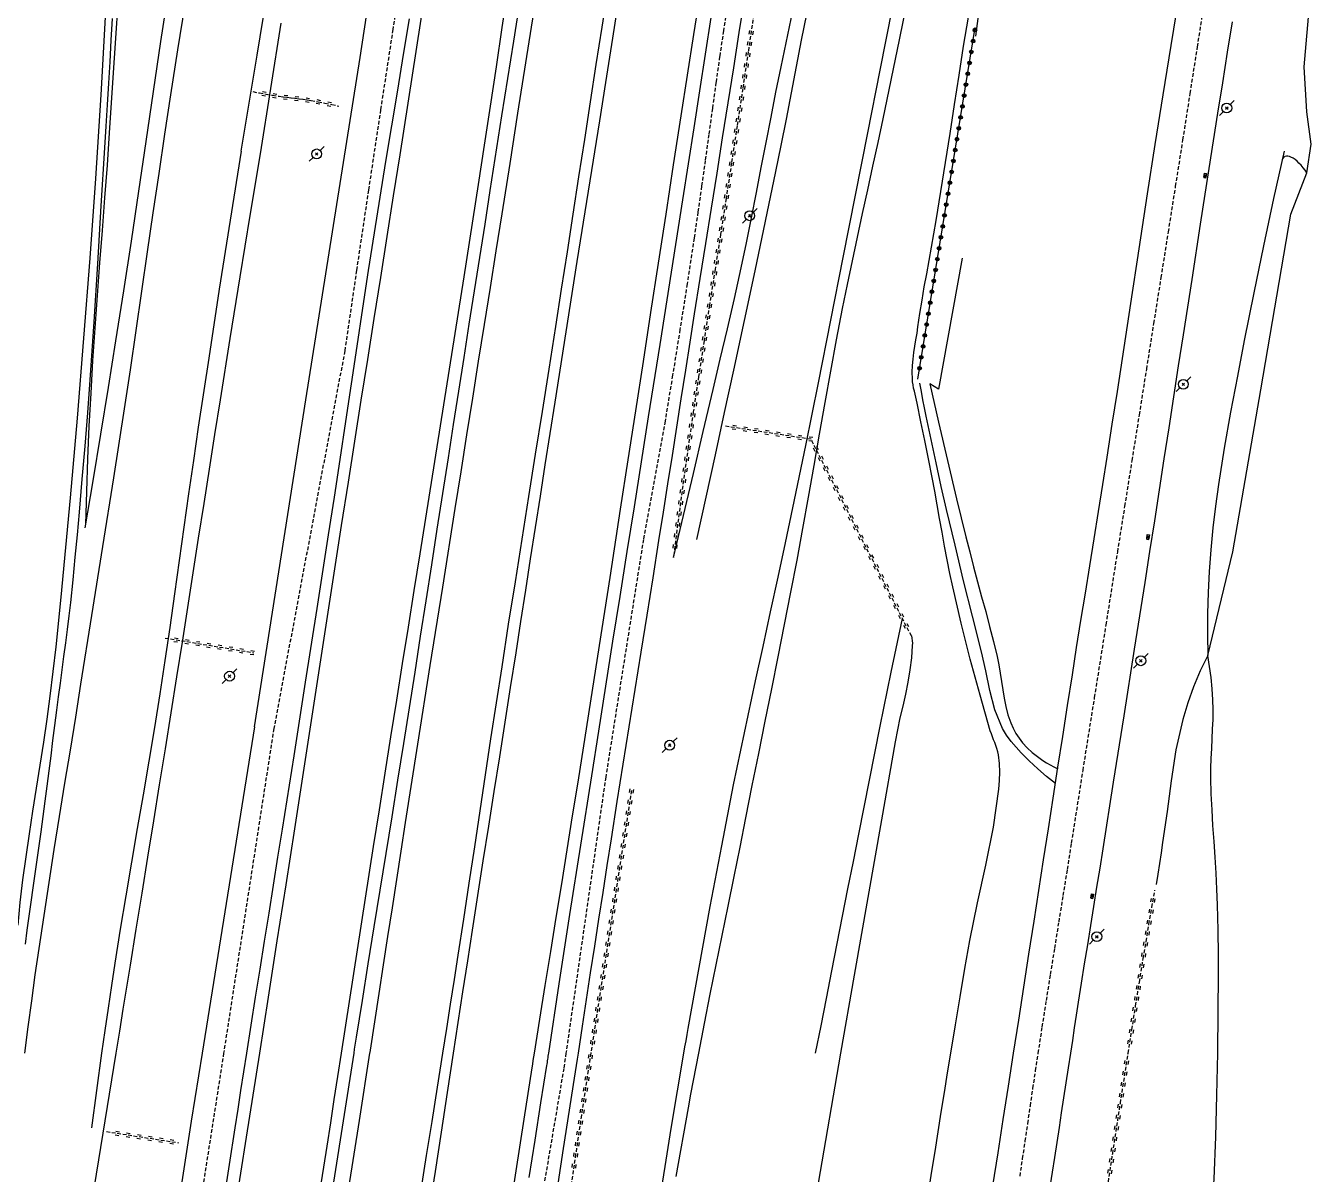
# Model space of a CAD drawing. Header units: millimetres. Extents: x 139000 to 140000, y 142998 to 144000.
# Drawn here: x 139558.8 to 139733.3, y 143154.5 to 143310.5 of the extents above; entities that cross this region are included whole.
import ezdxf

# ---------------------------------------------------------------- set-up
doc = ezdxf.new("R2010")
doc.units = ezdxf.units.MM
doc.linetypes.add('DASHED', pattern=[0.75, 0.5, -0.25])
doc.layers.get('0').update_dxf_attribs({"linetype": 'CONTINUOUS'})
for name, color, linetype in [('W0001', 6, 'DASHED'), ('W0008', 7, 'CONTINUOUS'), ('W0071', 7, 'CONTINUOUS'), ('W0211', 2, 'CONTINUOUS'), ('W0214', 2, 'CONTINUOUS'), ('W0220', 5, 'DASHED'), ('W0323', 7, 'CONTINUOUS'), ('W0330', 7, 'CONTINUOUS'), ('W0333', 7, 'CONTINUOUS'), ('W0401', 7, 'CONTINUOUS'), ('W0473', 7, 'CONTINUOUS'), ('W0700', 7, 'CONTINUOUS')]:
    doc.layers.add(name, color=color, linetype=linetype)

# ---------------------------------------------------------------- blocks, each defined once
blk = doc.blocks.new('T473')
for p, q in [((-0.166667, 0.166667), (0.166667, -0.166667)), ((-0.166667, -0.166667), (0.166667, 0.166667)), ((0.500001, 0.500001), (1.000002, 1.000002)), ((-1.000002, -1.000002), (-0.500001, -0.500001))]:
    blk.add_line(p, q)
blk.add_ellipse((0, 0), major_axis=(0.471405, 0.471405), ratio=1, start_param=5.4977871438, end_param=11.780972451)
blk = doc.blocks.new('T401')
for p, q in [((-0.3, 0.3), (0, 0.3)), ((-0.3, -0.25), (-0.3, 0.3)), ((-0.3, 0.15), (0, 0.15)), ((-0.3, 0), (0, 0)), ((0, 0.3), (0, -0.25)), ((-0.3, -0.15), (0, -0.15)), ((-0.3, -0.25), (-0.3, -0.3)), ((-0.3, -0.3), (0, -0.3)), ((0, -0.3), (0, -0.25))]:
    blk.add_line(p, q)
blk = doc.blocks.new('t323o')
at = {"color": 0, "linetype": 'Continuous'}
for radius in [0.25, 0.15]:
    blk.add_circle((0, 0), radius, dxfattribs=at)
blk = doc.blocks.new('t220o')
at = {"color": 0, "linetype": 'Continuous'}
for p, q in [((-0.25, 0.25), (0.25, 0.25)), ((-0.25, -0.25), (0.25, -0.25))]:
    blk.add_line(p, q, dxfattribs=at)

msp = doc.modelspace()

# ---------------------------------------------------------------- linework, layer by layer
at = {"layer": 'W0001'}
for points in [[(139609.29, 143314.05), (139608.66, 143309.97), (139606.99, 143299.06), (139605.35, 143288.15), (139603.72, 143277.24), (139602.13, 143266.32), (139592.5, 143215.07), (139585.69, 143171)], [(139654.06, 143313.16), (139653.54, 143309.79), (139653.02, 143306.28), (139652.52, 143302.76), (139652.03, 143299.24), (139651.55, 143295.72), (139651.06, 143292.19), (139650.57, 143288.67), (139650.07, 143285.16), (139649.55, 143281.64), (139648.61, 143275.42), (139647.63, 143269.21), (139646.63, 143263.01), (139645.61, 143256.8), (139642.67, 143240.74), (139637.55, 143208.46), (139632.16, 143171)], [(139696.27, 143171), (139696.82, 143174.57), (139697.38, 143178.13), (139697.95, 143181.69), (139698.52, 143185.25), (139699.09, 143188.82), (139699.67, 143192.38), (139700.24, 143195.94), (139700.8, 143199.51), (139702.35, 143209.39), (139703.92, 143219.27), (139705.49, 143229.15), (139707.05, 143239.04), (139708.04, 143245.24), (139709.02, 143251.45), (139710.01, 143257.65), (139710.99, 143263.86), (139711.97, 143270.06), (139712.96, 143276.27), (139713.94, 143282.47), (139714.92, 143288.68), (139715.91, 143294.98), (139716.9, 143301.29), (139717.88, 143307.59), (139718.87, 143313.9)], [(139585.69, 143171), (139584.2, 143161.4), (139576.68, 143113.55), (139568.78, 143062.33), (139559.96, 143006.44), (139558.98, 143000)], [(139632.16, 143171), (139631.86, 143168.93), (139625.18, 143129.65), (139618.69, 143088.03), (139612.25, 143046.66), (139606.56, 143007.78), (139605.3, 143000)], [(139693.79, 143154.3), (139694.15, 143156.69), (139694.51, 143159.07), (139694.86, 143161.46), (139695.2, 143163.84), (139695.55, 143166.23), (139695.91, 143168.62), (139696.27, 143171)]]:
    msp.add_lwpolyline(points, dxfattribs=at)
at = {"layer": 'W0008'}
for points in [[(139589.9, 143215.29), (139596.83, 143259.69), (139604.21, 143306.16), (139610.34, 143346.39), (139616.54, 143385.76), (139619.93, 143407.85), (139624.14, 143432.75)], [(139633.84, 143171), (139634.4, 143174.64), (139634.96, 143178.27), (139635.51, 143181.91), (139636.07, 143185.54), (139636.63, 143189.18), (139637.19, 143192.81), (139637.75, 143196.45), (139638.32, 143200.08), (139639.11, 143205.15), (139639.92, 143210.21), (139640.73, 143215.28), (139641.54, 143220.34), (139642.35, 143225.41), (139643.17, 143230.47), (139643.98, 143235.54), (139644.78, 143240.6), (139645.39, 143244.45), (139645.99, 143248.3), (139646.6, 143252.14), (139647.2, 143255.99), (139647.81, 143259.84), (139648.41, 143263.69), (139649.02, 143267.53), (139649.62, 143271.38), (139650.38, 143276.15), (139651.14, 143280.92), (139651.9, 143285.69), (139652.66, 143290.46), (139653.42, 143295.23), (139654.18, 143299.99), (139654.94, 143304.76), (139655.69, 143309.53), (139656.43, 143314.24)], [(139692.92, 143171), (139693.61, 143175.47), (139694.31, 143179.95), (139695, 143184.42), (139695.7, 143188.89), (139696.35, 143193.08), (139696.99, 143197.26), (139697.64, 143201.44), (139698.29, 143205.63), (139698.94, 143209.81), (139699.59, 143213.99), (139700.24, 143218.18), (139700.9, 143222.36), (139701.48, 143226.05), (139702.07, 143229.74), (139702.67, 143233.44), (139703.26, 143237.13), (139703.86, 143240.82), (139704.45, 143244.51), (139705.04, 143248.2), (139705.62, 143251.89), (139706.32, 143256.36), (139707.01, 143260.83), (139707.69, 143265.3), (139708.37, 143269.77), (139709.05, 143274.24), (139709.73, 143278.71), (139710.41, 143283.18), (139711.11, 143287.65), (139712.16, 143294.36), (139713.23, 143301.07), (139714.31, 143307.77), (139715.38, 143314.48)], [(139700.67, 143171), (139700.94, 143172.72), (139701.2, 143174.45), (139701.47, 143176.17), (139701.74, 143177.9), (139702.15, 143180.5), (139702.56, 143183.1), (139702.98, 143185.71), (139703.4, 143188.31), (139703.81, 143190.91), (139704.23, 143193.51), (139704.65, 143196.12), (139705.06, 143198.72), (139706.5, 143207.76), (139707.93, 143216.79), (139709.35, 143225.83), (139710.77, 143234.87), (139711.43, 143239.08), (139712.08, 143243.28), (139712.73, 143247.48), (139713.38, 143251.68), (139714.02, 143255.89), (139714.67, 143260.09), (139715.32, 143264.29), (139715.97, 143268.49), (139717.14, 143276.02), (139718.31, 143283.54), (139719.48, 143291.07), (139720.66, 143298.59), (139721.32, 143302.72), (139721.97, 143306.86), (139722.63, 143310.99)], [(139589.9, 143215.29), (139582.77, 143171)], [(139582.77, 143171), (139581.29, 143161.78), (139573.85, 143113.48), (139565.64, 143061.44), (139557.05, 143006.59), (139556.01, 143000)], [(139630.36, 143148.44), (139631.84, 143158.03), (139633.32, 143167.62), (139633.45, 143168.47), (139633.58, 143169.31), (139633.71, 143170.16), (139633.84, 143171)], [(139690.11, 143152.97), (139690.82, 143157.47), (139691.52, 143161.98), (139692.22, 143166.49), (139692.92, 143171)], [(139697.53, 143150.53), (139698.2, 143154.82), (139698.51, 143156.84), (139698.82, 143158.86), (139699.13, 143160.88), (139699.44, 143162.91), (139699.75, 143164.93), (139700.06, 143166.95), (139700.36, 143168.98), (139700.67, 143171)]]:
    msp.add_lwpolyline(points, dxfattribs=at)
at = {"layer": 'W0071'}
for points in [[(139690.71, 143331.44), (139687.73, 143309.05)], [(139569.67, 143312.46), (139569.02, 143301.1), (139568.29, 143289.75), (139567.51, 143278.9), (139566.68, 143268.05), (139565.79, 143257.21), (139564.84, 143246.37), (139564.23, 143239.63), (139563.59, 143232.9), (139562.9, 143226.16), (139562.11, 143219.45), (139561.7, 143216.32), (139561.24, 143213.2), (139560.76, 143210.09), (139560.26, 143206.98), (139559.76, 143203.86), (139559.28, 143200.75), (139558.82, 143197.63), (139558.4, 143194.51), (139558.21, 143192.98), (139558.04, 143191.45), (139557.88, 143189.92), (139557.74, 143188.39)], [(139570.57, 143311.43), (139570.39, 143308.51), (139570.22, 143305.59), (139570.05, 143302.67), (139569.87, 143299.75), (139569.69, 143296.83), (139569.52, 143293.91), (139569.04, 143286.03), (139568.57, 143278.15), (139568.08, 143270.27), (139567.54, 143262.4), (139567.2, 143257.91), (139566.84, 143253.41), (139566.46, 143248.92), (139566.06, 143244.43), (139565.79, 143241.37), (139565.51, 143238.31), (139565.21, 143235.25), (139564.88, 143232.19), (139564.67, 143230.36), (139564.45, 143228.52), (139564.21, 143226.69), (139563.97, 143224.86), (139563.72, 143223.03), (139563.48, 143221.2), (139563.23, 143219.37), (139562.99, 143217.54), (139562.73, 143215.48), (139562.47, 143213.42), (139562.21, 143211.36), (139561.95, 143209.3), (139561.69, 143207.24), (139561.42, 143205.18), (139561.15, 143203.12), (139560.88, 143201.06), (139560.62, 143199.15), (139560.35, 143197.24), (139560.08, 143195.33), (139559.81, 143193.42), (139559.53, 143191.51), (139559.26, 143189.6), (139558.99, 143187.69), (139558.73, 143185.78)], [(139685.96, 143278.9), (139682.72, 143261.14)], [(139698.6, 143207.6), (139697.38, 143208.57), (139696.19, 143209.59), (139695.05, 143210.66), (139693.96, 143211.78), (139693.26, 143212.54), (139692.58, 143213.32), (139691.94, 143214.15), (139691.41, 143215.05), (139690.39, 143217.58), (139689.71, 143220.22), (139689.17, 143222.88), (139688.57, 143225.49), (139687.34, 143230.3), (139686.14, 143235.12), (139684.97, 143239.94), (139683.83, 143244.78), (139683.1, 143247.94), (139682.4, 143251.11), (139681.72, 143254.29), (139681.06, 143257.46), (139680.83, 143258.58), (139680.61, 143259.7), (139680.4, 143260.82), (139680.19, 143261.94)], [(139682.72, 143261.14), (139681.55, 143261.86)], [(139681.55, 143261.86), (139682.73, 143256.65), (139683.93, 143251.45), (139685.17, 143246.25), (139686.44, 143241.07), (139686.96, 143239.03), (139687.49, 143237.01), (139688.03, 143234.98), (139688.58, 143232.96), (139689.13, 143230.94), (139689.66, 143228.91), (139690.18, 143226.88), (139690.67, 143224.84), (139690.91, 143223.72), (139691.1, 143222.59), (139691.27, 143221.46), (139691.44, 143220.32), (139691.63, 143219.19), (139691.86, 143218.05), (139692.15, 143216.93), (139692.53, 143215.84), (139692.85, 143215.11), (139693.23, 143214.41), (139693.66, 143213.75), (139694.15, 143213.12), (139694.77, 143212.44), (139695.44, 143211.83), (139696.15, 143211.26), (139696.89, 143210.73), (139697.37, 143210.41), (139697.87, 143210.12), (139698.39, 143209.85), (139698.92, 143209.61)]]:
    msp.add_lwpolyline(points, dxfattribs=at)
at = {"layer": 'W0211'}
for points in [[(139571.5, 143316.2), (139571.07, 143309.45), (139570.62, 143302.7), (139570.17, 143295.95), (139569.86, 143291.53), (139569.53, 143287.11), (139569.19, 143282.69), (139568.85, 143278.27), (139568.51, 143273.85), (139568.19, 143269.43), (139567.9, 143265), (139567.64, 143260.58), (139567.41, 143256.13), (139567.23, 143251.68), (139567.07, 143247.23), (139566.96, 143242.78)], [(139580.4, 143313.32), (139579.43, 143307.2), (139578.47, 143301.07), (139577.66, 143295.75), (139576.87, 143290.42), (139576.09, 143285.09), (139575.31, 143279.76), (139574.54, 143274.43), (139573.76, 143269.1), (139572.98, 143263.77), (139572.17, 143258.45), (139570.73, 143249.1), (139569.25, 143239.76), (139567.77, 143230.42), (139566.28, 143221.09), (139565.57, 143216.6), (139564.84, 143212.11), (139564.11, 143207.63), (139563.38, 143203.14), (139562.66, 143198.66), (139561.95, 143194.17), (139561.26, 143189.68), (139560.59, 143185.18), (139560.08, 143181.64), (139559.59, 143178.1), (139559.12, 143174.55), (139558.66, 143171)], [(139646.75, 143238.3), (139648.11, 143243.99), (139649.46, 143249.68), (139650.8, 143255.38), (139652.14, 143261.07), (139653.1, 143265.2), (139654.07, 143269.33), (139655.02, 143273.46), (139655.94, 143277.6), (139656.65, 143281), (139657.34, 143284.41), (139658.01, 143287.82), (139658.67, 143291.23), (139659.33, 143294.64), (139659.99, 143298.05), (139660.66, 143301.46), (139661.35, 143304.87), (139662.26, 143309.24), (139663.19, 143313.6)], [(139648.17, 143171), (139648.31, 143171.84), (139648.46, 143172.68), (139648.6, 143173.52), (139648.75, 143174.36), (139650.23, 143182.64), (139651.74, 143190.9), (139653.3, 143199.16), (139654.92, 143207.41), (139655.88, 143212.12), (139656.87, 143216.82), (139657.88, 143221.52), (139658.91, 143226.21), (139659.94, 143230.9), (139660.97, 143235.6), (139661.98, 143240.29), (139662.97, 143245), (139664.71, 143253.49), (139666.42, 143261.99), (139668.1, 143270.5), (139669.79, 143279.01), (139671.47, 143287.48), (139673.15, 143295.95), (139674.81, 143304.43), (139676.48, 143312.9)], [(139684.39, 143171), (139685.02, 143174.83), (139685.66, 143178.66), (139686.31, 143182.48), (139686.98, 143186.3), (139688, 143191.41), (139689.15, 143196.52), (139690.2, 143201.65), (139690.9, 143206.83), (139690.99, 143207.99), (139691.03, 143209.16), (139691, 143210.33), (139690.87, 143211.49), (139690.78, 143211.92), (139690.66, 143212.34), (139690.52, 143212.75), (139690.37, 143213.15), (139690.2, 143213.55), (139690.05, 143213.95), (139689.9, 143214.35), (139689.76, 143214.76), (139688.36, 143219.61), (139687.04, 143224.48), (139685.81, 143229.37), (139684.66, 143234.28), (139684.26, 143236.13), (139683.89, 143237.98), (139683.54, 143239.84), (139683.21, 143241.7), (139682.88, 143243.56), (139682.55, 143245.42), (139682.21, 143247.28), (139681.86, 143249.13), (139681.37, 143251.66), (139680.86, 143254.18), (139680.35, 143256.71), (139679.84, 143259.23), (139679.75, 143259.64), (139679.65, 143260.05), (139679.55, 143260.46), (139679.45, 143260.87), (139679.35, 143261.29), (139679.27, 143261.7), (139679.21, 143262.12), (139679.18, 143262.55), (139679.16, 143263.44), (139679.2, 143264.33), (139679.28, 143265.22), (139679.4, 143266.1), (139679.53, 143266.98), (139679.67, 143267.85), (139679.81, 143268.73), (139679.94, 143269.6), (139680.2, 143271.41), (139680.49, 143273.22), (139680.8, 143275.02), (139681.13, 143276.81), (139681.46, 143278.61), (139681.78, 143280.41), (139682.1, 143282.21), (139682.41, 143284.01), (139683.05, 143287.95), (139683.67, 143291.9), (139684.29, 143295.85), (139684.9, 143299.79), (139685.51, 143303.74), (139686.13, 143307.69), (139686.78, 143311.63)], [(139593.46, 143310.83), (139592.06, 143301.94), (139590.63, 143293.06)], [(139590.63, 143293.06), (139589.25, 143284.72), (139587.89, 143276.38), (139586.54, 143268.03), (139585.2, 143259.69), (139584.46, 143254.99), (139583.72, 143250.29), (139582.98, 143245.59), (139582.25, 143240.89), (139581.52, 143236.18), (139580.79, 143231.48), (139580.05, 143226.78), (139579.31, 143222.08), (139578.53, 143217.19), (139577.74, 143212.3), (139576.95, 143207.4), (139576.16, 143202.51), (139575.36, 143197.62), (139574.57, 143192.73), (139573.77, 143187.83), (139572.98, 143182.94), (139572.5, 143179.96), (139572.02, 143176.97), (139571.54, 143173.99), (139571.05, 143171)], [(139729.63, 143293.44), (139728.21, 143287.03), (139726.84, 143280.61), (139725.52, 143274.19), (139724.24, 143267.75), (139723.3, 143262.88), (139722.37, 143258), (139721.5, 143253.11), (139720.73, 143248.2), (139720.33, 143245.25), (139719.98, 143242.3), (139719.69, 143239.34), (139719.47, 143236.37), (139719.33, 143233.53), (139719.25, 143230.68), (139719.23, 143227.84), (139719.27, 143224.99)], [(139732.74, 143290.48), (139732.5, 143290.85), (139732.25, 143291.2), (139731.96, 143291.52), (139731.66, 143291.83), (139731.41, 143292.07), (139731.14, 143292.29), (139730.85, 143292.49), (139730.54, 143292.64), (139730.36, 143292.7), (139730.16, 143292.75), (139729.96, 143292.75), (139729.76, 143292.71), (139729.63, 143292.64), (139729.52, 143292.54), (139729.44, 143292.42), (139729.39, 143292.28)], [(139666.05, 143171), (139666.78, 143174.72), (139667.51, 143178.43), (139668.24, 143182.15), (139668.98, 143185.86), (139669.71, 143189.58), (139670.44, 143193.29), (139671.17, 143197.01), (139671.9, 143200.73), (139673.35, 143208.06), (139674.81, 143215.38), (139676.31, 143222.7), (139677.82, 143230.02)], [(139720.63, 143171), (139720.64, 143171.81), (139720.65, 143172.61), (139720.66, 143173.42), (139720.67, 143174.22), (139720.68, 143175.03), (139720.7, 143175.84), (139720.71, 143176.64), (139720.71, 143177.45), (139720.74, 143180.86), (139720.74, 143184.28), (139720.69, 143187.69), (139720.61, 143191.11), (139720.53, 143193.27), (139720.41, 143195.42), (139720.27, 143197.58), (139720.13, 143199.73), (139719.98, 143201.89), (139719.86, 143204.04), (139719.76, 143206.2), (139719.71, 143208.36), (139719.71, 143209.68), (139719.75, 143211.01), (139719.81, 143212.33), (139719.88, 143213.65), (139719.94, 143214.98), (139719.99, 143216.3), (139720, 143217.63), (139719.97, 143218.95), (139719.87, 143220.47), (139719.73, 143221.98), (139719.53, 143223.49), (139719.27, 143224.99)], [(139571.05, 143171), (139566.02, 143140.09), (139560.98, 143109.18), (139556.02, 143078.26), (139551.22, 143047.31), (139550.15, 143040.17), (139549.12, 143033.02), (139548.12, 143025.87), (139547.13, 143018.71), (139546.14, 143011.56), (139545.13, 143004.4), (139544.5, 143000)], [(139644.79, 143150.49), (139645.63, 143155.62), (139646.46, 143160.75), (139647.3, 143165.88), (139648.17, 143171)], [(139681.41, 143152.3), (139681.84, 143154.97), (139682.26, 143157.64), (139682.68, 143160.31), (139683.11, 143162.99), (139683.53, 143165.66), (139683.96, 143168.33), (139684.39, 143171)], [(139691.76, 143000), (139692.85, 143004.08), (139695.6, 143014.59), (139698.34, 143025.1), (139700.99, 143035.63), (139703.47, 143046.21), (139705.46, 143055.43), (139707.32, 143064.69), (139709.08, 143073.96), (139710.79, 143083.24), (139712.21, 143091.01), (139713.58, 143098.79), (139714.88, 143106.59), (139716.05, 143114.41), (139717.18, 143122.84), (139718.2, 143131.29), (139719.09, 143139.76), (139719.79, 143148.24), (139720.13, 143153.92), (139720.37, 143159.62), (139720.52, 143165.31), (139720.63, 143171)]]:
    msp.add_lwpolyline(points, dxfattribs=at)
at = {"layer": 'W0214'}
for points in [[(139566.89, 143242.33), (139567.97, 143248.67), (139569.02, 143255.01), (139570.06, 143261.35), (139571.07, 143267.7), (139572.13, 143274.46), (139573.16, 143281.23), (139574.17, 143288), (139575.18, 143294.77), (139576.18, 143301.54), (139577.18, 143308.31), (139578.19, 143315.08), (139579.22, 143321.85), (139581.57, 143337.7), (139583.86, 143353.58), (139586.3, 143369.43), (139589.11, 143385.22), (139589.56, 143387.46), (139590.05, 143389.69), (139590.59, 143391.91), (139591.16, 143394.12)], [(139588.06, 143293.43), (139590.24, 143306.47), (139592.37, 143319.52)], [(139679.58, 143319.26), (139677.38, 143308.55), (139675.15, 143297.84), (139674.47, 143294.62), (139673.78, 143291.41), (139673.08, 143288.19), (139672.37, 143284.98), (139671.67, 143281.77), (139670.99, 143278.55), (139670.31, 143275.33), (139669.67, 143272.1), (139668.84, 143267.84), (139668.06, 143263.57), (139667.29, 143259.3), (139666.54, 143255.03), (139665.8, 143250.75), (139665.05, 143246.48), (139664.28, 143242.21), (139663.48, 143237.94), (139662.64, 143233.56), (139661.79, 143229.18), (139660.92, 143224.81), (139660.05, 143220.44), (139659.17, 143216.06), (139658.29, 143211.69), (139657.41, 143207.32), (139656.54, 143202.95), (139655.74, 143198.95), (139654.93, 143194.96), (139654.12, 143190.97), (139653.31, 143186.98), (139652.5, 143182.99), (139651.7, 143178.99), (139650.91, 143175), (139650.13, 143171)], [(139649.94, 143240.72), (139651.2, 143246.47), (139652.45, 143252.22), (139653.7, 143257.98), (139654.94, 143263.73), (139656.39, 143270.46), (139657.83, 143277.19), (139659.26, 143283.93), (139660.66, 143290.67), (139661.38, 143294.23), (139662.09, 143297.79), (139662.78, 143301.36), (139663.46, 143304.93), (139664.15, 143308.49), (139664.85, 143312.06)], [(139588.06, 143293.43), (139586.57, 143284.08), (139585.1, 143274.72), (139583.66, 143265.35), (139582.24, 143255.98), (139581.58, 143251.46), (139580.93, 143246.93), (139580.29, 143242.4), (139579.66, 143237.86), (139579.02, 143233.33), (139578.38, 143228.8), (139577.71, 143224.28), (139577.02, 143219.75), (139576.29, 143215.18), (139575.53, 143210.62), (139574.75, 143206.06), (139573.96, 143201.5), (139573.17, 143196.94), (139572.4, 143192.37), (139571.64, 143187.81), (139570.92, 143183.23), (139570.46, 143180.18), (139570, 143177.12), (139569.56, 143174.06), (139569.12, 143171)], [(139679.04, 143227.63), (139679.11, 143227.31), (139679.15, 143226.99), (139679.18, 143226.66), (139679.17, 143226.33), (139679.06, 143224.67), (139678.85, 143223.01), (139678.57, 143221.37), (139678.23, 143219.74), (139677.87, 143218.12), (139677.5, 143216.51), (139677.16, 143214.88), (139676.85, 143213.26), (139674.99, 143202.69), (139673.14, 143192.13), (139671.29, 143181.56), (139669.44, 143171)], [(139719.27, 143224.99), (139718.26, 143222.89), (139717.35, 143220.73), (139716.56, 143218.54), (139715.89, 143216.3), (139714.95, 143212.17), (139714.29, 143207.98), (139713.75, 143203.79), (139713.15, 143199.61), (139712.93, 143198.18), (139712.71, 143196.75), (139712.49, 143195.31), (139712.28, 143193.88)], [(139569.12, 143171), (139567.77, 143160.87)], [(139669.44, 143171), (139666.37, 143153.34), (139663.32, 143135.68), (139660.3, 143118.01), (139657.32, 143100.34), (139655.55, 143089.76), (139653.81, 143079.18), (139652.1, 143068.6), (139650.44, 143058), (139649.76, 143053.49), (139649.11, 143048.98), (139648.47, 143044.46), (139647.84, 143039.95), (139647.21, 143035.43), (139646.57, 143030.92), (139645.91, 143026.41), (139645.22, 143021.9), (139643.44, 143010.69), (139641.67, 143000)], [(139650.13, 143171), (139649.77, 143169.14), (139649.42, 143167.28), (139649.07, 143165.42), (139648.73, 143163.56), (139647.07, 143154.25)]]:
    msp.add_lwpolyline(points, dxfattribs=at)
at = {"layer": 'W0220'}
for points in [[(139657.65, 143312.01), (139656.9, 143306.97), (139656.15, 143301.93), (139655.39, 143296.89), (139654.63, 143291.85), (139653.89, 143287.02), (139653.15, 143282.19), (139652.4, 143277.36), (139651.64, 143272.53), (139650.9, 143267.7), (139650.16, 143262.87), (139649.44, 143258.04), (139648.74, 143253.21), (139648.21, 143249.48), (139647.71, 143245.76), (139647.22, 143242.03), (139646.75, 143238.3)], [(139589.67, 143301.52), (139590.56, 143301.35), (139591.44, 143301.19), (139592.33, 143301.04), (139593.22, 143300.9), (139593.76, 143300.82), (139594.31, 143300.75), (139594.85, 143300.68), (139595.39, 143300.62), (139595.94, 143300.55), (139596.48, 143300.48), (139597.03, 143300.4), (139597.57, 143300.32), (139598.51, 143300.15), (139599.44, 143299.97), (139600.38, 143299.78), (139601.31, 143299.56)], [(139679.04, 143227.63), (139665.42, 143254.33), (139653.83, 143256.1)], [(139577.75, 143227.35), (139589.81, 143225.35)], [(139641.05, 143206.66), (139635.53, 143171)], [(139708.47, 143171), (139708.98, 143174.21), (139709.49, 143177.42), (139710, 143180.63), (139710.52, 143183.84), (139710.91, 143186.16), (139711.3, 143188.49), (139711.7, 143190.81), (139712.11, 143193.14)], [(139635.53, 143171), (139635.41, 143170.21), (139635.29, 143169.42), (139635.17, 143168.63), (139635.05, 143167.84), (139634.25, 143162.56), (139633.47, 143157.27), (139632.69, 143151.99), (139631.91, 143146.7), (139631.13, 143141.42), (139630.36, 143136.13), (139629.57, 143130.84), (139628.79, 143125.56), (139627.27, 143115.5), (139625.75, 143105.43), (139624.21, 143095.37), (139622.67, 143085.31), (139620.06, 143068.35), (139617.43, 143051.39), (139614.78, 143034.43), (139612.12, 143017.48), (139610.59, 143007.83), (139609.34, 143000)], [(139705.34, 143150.56), (139706.37, 143157.38), (139707.42, 143164.19), (139708.47, 143171)], [(139569.77, 143160.35), (139579.57, 143158.83)]]:
    msp.add_lwpolyline(points, dxfattribs=at)
at = {"layer": 'W0323'}
msp.add_lwpolyline([(139679.9, 143262.5), (139687.72, 143310.23)], dxfattribs=at)
at = {"layer": 'W0330'}
msp.add_lwpolyline([(139719.27, 143224.99), (139722.68, 143239.03), (139726.46, 143261.04), (139730.56, 143284.91), (139732.74, 143290.48), (139733.33, 143294.4), (139732.74, 143298.79), (139732.38, 143304.9), (139733.13, 143313.7)], dxfattribs=at)
at = {"layer": 'W0333'}
for points in [[(139627.73, 143312.25), (139626.67, 143305.42), (139625.6, 143298.59), (139624.52, 143291.76), (139623.44, 143284.93), (139622.65, 143279.93), (139621.86, 143274.93), (139621.06, 143269.93), (139620.26, 143264.93), (139619.46, 143259.93), (139618.66, 143254.93), (139617.87, 143249.93), (139617.07, 143244.93), (139615.38, 143234.27), (139613.69, 143223.61), (139612.01, 143212.96), (139610.34, 143202.3), (139609.74, 143198.43), (139609.14, 143194.57), (139608.55, 143190.7), (139607.95, 143186.84), (139607.36, 143182.97), (139606.77, 143179.11), (139606.17, 143175.24), (139605.57, 143171.38), (139605.56, 143171.28), (139605.54, 143171.19), (139605.53, 143171.09), (139605.51, 143171)], [(139605.51, 143171), (139604.08, 143161.85), (139602.65, 143152.7), (139601.21, 143143.55), (139599.77, 143134.4), (139598.44, 143125.96), (139597.11, 143117.52), (139595.78, 143109.08), (139594.45, 143100.64)]]:
    msp.add_lwpolyline(points, dxfattribs=at)
at = {"layer": 'W0700'}
for points in [[(139651.22, 143320.36), (139649.49, 143309.3), (139647.77, 143298.25), (139646.73, 143291.57), (139645.7, 143284.9), (139644.67, 143278.22), (139643.64, 143271.55), (139642.62, 143264.87), (139641.59, 143258.2), (139640.56, 143251.52), (139639.53, 143244.85), (139638.09, 143235.58), (139636.65, 143226.32), (139635.2, 143217.05), (139633.75, 143207.79), (139633.01, 143203.19), (139632.28, 143198.59), (139631.53, 143193.99), (139630.79, 143189.4), (139630.05, 143184.8), (139629.31, 143180.2), (139628.57, 143175.6), (139627.84, 143171)], [(139603.39, 143171), (139603.47, 143171.54), (139603.56, 143172.09), (139603.64, 143172.63), (139603.73, 143173.17), (139604.53, 143178.16), (139605.33, 143183.14), (139606.13, 143188.12), (139606.94, 143193.11), (139607.74, 143198.09), (139608.55, 143203.07), (139609.35, 143208.05), (139610.14, 143213.04), (139610.91, 143217.88), (139611.67, 143222.73), (139612.43, 143227.58), (139613.18, 143232.42), (139613.94, 143237.27), (139614.69, 143242.12), (139615.45, 143246.97), (139616.2, 143251.81), (139616.91, 143256.35), (139617.62, 143260.88), (139618.33, 143265.41), (139619.04, 143269.95), (139619.75, 143274.48), (139620.46, 143279.01), (139621.17, 143283.55), (139621.88, 143288.08), (139623.47, 143298.23), (139625.06, 143308.37), (139626.65, 143318.52)], [(139590.6, 143171), (139591.79, 143178.61), (139592.97, 143186.22), (139594.16, 143193.83), (139595.34, 143201.43), (139596.26, 143207.32), (139597.16, 143213.2), (139598.07, 143219.09), (139598.98, 143224.97), (139599.89, 143230.86), (139600.79, 143236.74), (139601.71, 143242.62), (139602.62, 143248.51), (139603.49, 143254.06), (139604.37, 143259.62), (139605.25, 143265.18), (139606.13, 143270.73), (139607.01, 143276.28), (139607.89, 143281.84), (139608.76, 143287.4), (139609.64, 143292.95), (139611.33, 143303.78), (139613.02, 143314.62)], [(139624.26, 143315.56), (139623.47, 143310.23), (139622.68, 143304.9), (139621.88, 143299.57), (139621.07, 143294.25), (139620.26, 143288.92), (139618.3, 143276.38), (139616.31, 143263.84), (139614.31, 143251.31), (139612.31, 143238.77), (139611.52, 143233.81), (139610.73, 143228.84), (139609.94, 143223.88), (139609.14, 143218.92), (139608.35, 143213.95), (139607.56, 143208.99), (139606.78, 143204.02), (139605.99, 143199.06), (139604.9, 143192.05), (139603.81, 143185.03), (139602.73, 143178.02), (139601.65, 143171)], [(139637.82, 143315.48), (139637.01, 143310.29), (139636.23, 143305.21), (139635.44, 143300.13), (139634.66, 143295.04), (139633.88, 143289.96), (139633.09, 143284.88), (139632.31, 143279.79), (139631.52, 143274.71), (139630.73, 143269.63), (139629.82, 143263.86), (139628.91, 143258.08), (139627.99, 143252.31), (139627.07, 143246.54), (139626.15, 143240.77), (139625.24, 143234.99), (139624.33, 143229.22), (139623.43, 143223.44), (139622.67, 143218.55), (139621.93, 143213.66), (139621.19, 143208.77), (139620.45, 143203.87), (139619.72, 143198.98), (139618.98, 143194.08), (139618.23, 143189.19), (139617.48, 143184.3), (139616.96, 143180.97), (139616.44, 143177.65), (139615.92, 143174.32), (139615.4, 143171)], [(139616.9, 143171), (139617.54, 143175.17), (139618.18, 143179.34), (139618.82, 143183.51), (139619.46, 143187.68), (139620.2, 143192.39), (139620.94, 143197.1), (139621.68, 143201.81), (139622.42, 143206.51), (139623.16, 143211.22), (139623.9, 143215.93), (139624.64, 143220.64), (139625.38, 143225.35), (139626.04, 143229.6), (139626.7, 143233.86), (139627.36, 143238.11), (139628.02, 143242.37), (139628.69, 143246.62), (139629.35, 143250.87), (139630.01, 143255.13), (139630.68, 143259.38), (139632.19, 143268.93), (139633.7, 143278.48), (139635.22, 143288.03), (139636.74, 143297.58), (139637.57, 143302.76), (139638.39, 143307.94), (139639.22, 143313.12)], [(139610.86, 143311.41), (139610.06, 143306.57), (139609.27, 143301.73), (139608.47, 143296.89), (139607.68, 143292.05), (139606.89, 143287.21), (139606.12, 143282.37), (139605.32, 143277.24), (139604.54, 143272.11), (139603.76, 143266.98), (139602.99, 143261.85), (139602.22, 143256.72), (139601.45, 143251.59), (139600.68, 143246.46), (139599.89, 143241.34), (139598.34, 143231.35), (139596.77, 143221.36), (139595.2, 143211.37), (139593.62, 143201.38), (139593.02, 143197.58), (139592.42, 143193.79), (139591.81, 143189.99), (139591.21, 143186.19), (139590.6, 143182.39), (139589.99, 143178.6), (139589.39, 143174.8), (139588.79, 143171)], [(139629.81, 143171), (139631.22, 143180.41), (139632.69, 143189.82), (139634.17, 143199.22), (139635.65, 143208.63), (139636.61, 143214.72), (139637.57, 143220.81), (139638.54, 143226.91), (139639.51, 143233), (139640.48, 143239.09), (139641.45, 143245.18), (139642.41, 143251.28), (139643.38, 143257.37), (139644.93, 143267.19), (139646.48, 143277), (139648.02, 143286.82), (139649.56, 143296.63), (139650.34, 143301.62), (139651.12, 143306.6), (139651.89, 143311.59)], [(139588.79, 143171), (139588.39, 143168.47), (139587.99, 143165.94), (139587.6, 143163.4), (139587.21, 143160.87), (139585.67, 143150.89), (139584.13, 143140.92), (139582.62, 143130.94), (139581.13, 143120.95)], [(139582.53, 143120.54), (139584.11, 143130.3), (139585.68, 143140.06), (139587.25, 143149.83), (139588.8, 143159.59), (139589.25, 143162.44), (139589.7, 143165.29), (139590.15, 143168.15), (139590.6, 143171)], [(139601.65, 143171), (139601.16, 143167.84), (139600.67, 143164.68), (139600.18, 143161.52), (139599.69, 143158.36), (139598.17, 143148.67), (139596.65, 143138.98), (139595.12, 143129.29), (139593.59, 143119.6)], [(139595.27, 143119.31), (139603.39, 143171)], [(139615.4, 143171), (139614.67, 143166.36), (139613.93, 143161.73), (139613.19, 143157.09), (139612.45, 143152.46)], [(139613.6, 143149.56), (139614.43, 143154.92), (139615.26, 143160.28), (139616.08, 143165.64), (139616.9, 143171)], [(139627.84, 143171), (139627.76, 143170.5), (139627.68, 143170), (139627.6, 143169.5), (139627.52, 143169), (139626.43, 143162.01), (139625.35, 143155.01), (139624.27, 143148.02)], [(139627.16, 143154.1), (139627.96, 143159.17), (139628.76, 143164.24), (139629.56, 143169.31), (139629.59, 143169.52), (139629.63, 143169.74), (139629.66, 143169.95), (139629.69, 143170.16), (139629.72, 143170.37), (139629.75, 143170.58), (139629.78, 143170.79), (139629.81, 143171)]]:
    msp.add_lwpolyline(points, dxfattribs=at)

# ---------------------------------------------------------------- block references
at = {"layer": 'W0220'}
for p, rotation in [((139657.28, 143309.52), 261.5282243863679), ((139657.06, 143308.04), 261.5282243863679), ((139656.84, 143306.55), 261.5219683781414), ((139656.62, 143305.07), 261.5219683781414), ((139656.17, 143302.1), 261.5219683781414), ((139656.39, 143303.58), 261.5219683781414), ((139591.15, 143301.25), 349.7649645843434), ((139592.63, 143300.99), 350.9311849738889), ((139594.11, 143300.77), 352.4579399152905), ((139595.6, 143300.59), 353.1088535809922), ((139597.08, 143300.4), 351.0217108009844), ((139655.95, 143300.62), 261.4842650278923), ((139598.56, 143300.14), 349.0467525931818), ((139600.03, 143299.85), 348.0918392133702), ((139655.73, 143299.13), 261.4842650278923), ((139655.51, 143297.65), 261.4842650278923), ((139655.28, 143296.17), 261.4151144016549), ((139655.06, 143294.68), 261.4151144016549), ((139654.61, 143291.72), 261.31056968745), ((139654.84, 143293.2), 261.4151144016549), ((139654.39, 143290.24), 261.31056968745), ((139654.16, 143288.75), 261.31056968745), ((139653.93, 143287.27), 261.31056968745), ((139653.7, 143285.79), 261.2054549485935), ((139653.25, 143282.82), 261.2054549485935), ((139653.47, 143284.3), 261.2054549485935), ((139653.01, 143281.34), 261.152965636419), ((139652.78, 143279.86), 261.152965636419), ((139652.55, 143278.38), 261.152965636419), ((139652.32, 143276.89), 261.1531020080397), ((139652.09, 143275.41), 261.1531020080397), ((139651.63, 143272.45), 261.2139262497143), ((139651.86, 143273.93), 261.1531020080397), ((139651.4, 143270.96), 261.2139262497143), ((139651.17, 143269.48), 261.2139262497143), ((139650.94, 143268), 261.2139262497143), ((139650.72, 143266.52), 261.3354367474893), ((139650.49, 143265.03), 261.3354367474893), ((139650.04, 143262.07), 261.5095686129316), ((139650.26, 143263.55), 261.3354367474893), ((139649.82, 143260.58), 261.5095686129316), ((139649.6, 143259.1), 261.5095686129316), ((139649.38, 143257.62), 261.7363209901437), ((139649.16, 143256.13), 261.7363209901437), ((139655.02, 143255.92), 171.3348521080736), ((139656.5, 143255.69), 171.3348521080736), ((139657.98, 143255.47), 171.3348521080736), ((139659.46, 143255.24), 171.3348521080736), ((139660.95, 143255.01), 171.3348521080736), ((139648.73, 143253.16), 261.9939528686709), ((139648.95, 143254.65), 261.7363209901437), ((139662.43, 143254.79), 171.3348521080736), ((139663.91, 143254.56), 171.3348521080736), ((139665.4, 143254.34), 171.3348521080736), ((139648.52, 143251.68), 261.9939528686709), ((139666.09, 143253.02), 117.0283239276665), ((139666.77, 143251.68), 117.0283239276665), ((139648.31, 143250.19), 261.9939528686709), ((139667.45, 143250.34), 117.0283239276665), ((139648.11, 143248.71), 262.2606693015443), ((139668.13, 143249.01), 117.0283239276665), ((139647.91, 143247.22), 262.2606693015443), ((139668.82, 143247.67), 117.0283239276665), ((139669.5, 143246.33), 117.0283239276665), ((139647.71, 143245.73), 262.5273881885541), ((139670.18, 143245), 117.0283239276665), ((139647.31, 143242.76), 262.5273881885541), ((139647.51, 143244.25), 262.5273881885541), ((139670.86, 143243.66), 117.0283239276665), ((139647.12, 143241.27), 262.7941095303597), ((139671.54, 143242.33), 117.0283239276665), ((139672.22, 143240.99), 117.0283239276665), ((139646.94, 143239.78), 262.7941095303597), ((139672.91, 143239.65), 117.0283239276665), ((139673.59, 143238.32), 117.0283239276665), ((139674.27, 143236.98), 117.0283239276665), ((139674.95, 143235.65), 117.0283239276665), ((139675.63, 143234.31), 117.0283239276665), ((139676.31, 143232.97), 117.0283239276665), ((139677, 143231.64), 117.0283239276665), ((139677.68, 143230.3), 117.0283239276665), ((139678.36, 143228.96), 117.0283239276665), ((139579.23, 143227.1), 350.5777506921074), ((139580.71, 143226.86), 350.5777506921074), ((139582.19, 143226.61), 350.5777506921074), ((139583.67, 143226.37), 350.5777506921074), ((139585.15, 143226.12), 350.5777506921074), ((139586.63, 143225.88), 350.5777506921074), ((139588.11, 143225.63), 350.5777506921074), ((139589.59, 143225.38), 350.5777506921074), ((139641.03, 143206.58), 261.2000333186782), ((139640.8, 143205.09), 261.2000333186782), ((139640.58, 143203.61), 261.2000333186782), ((139640.35, 143202.13), 261.2000333186782), ((139639.89, 143199.16), 261.2000333186782), ((139640.12, 143200.65), 261.2000333186782), ((139639.66, 143197.68), 261.2000333186782), ((139639.43, 143196.2), 261.2000333186782), ((139639.2, 143194.72), 261.2000333186782), ((139638.97, 143193.24), 261.2000333186782), ((139638.74, 143191.75), 261.2000333186782), ((139711.86, 143191.72), 79.94112752030493), ((139638.28, 143188.79), 261.2000333186782), ((139638.51, 143190.27), 261.2000333186782), ((139711.35, 143188.77), 80.17179337901133), ((139711.6, 143190.25), 80.17179337901133), ((139638.05, 143187.31), 261.2000333186782), ((139711.1, 143187.29), 80.402459325799), ((139637.82, 143185.82), 261.2000333186782), ((139710.85, 143185.81), 80.63312536130913), ((139637.59, 143184.34), 261.2000333186782), ((139710.6, 143184.33), 80.63312536130913), ((139637.36, 143182.86), 261.2000333186782), ((139710.36, 143182.85), 80.79652283827299), ((139636.9, 143179.89), 261.2000333186782), ((139637.13, 143181.38), 261.2000333186782), ((139709.88, 143179.89), 80.889853892354), ((139710.12, 143181.37), 80.79652283827299), ((139636.67, 143178.41), 261.2000333186782), ((139709.65, 143178.41), 80.889853892354), ((139636.44, 143176.93), 261.2000333186782), ((139709.41, 143176.93), 80.97643038579652), ((139636.22, 143175.45), 261.2000333186782), ((139709.18, 143175.45), 80.97643038579652), ((139635.99, 143173.96), 261.2000333186782), ((139708.94, 143173.96), 81.0562523108414), ((139635.76, 143172.48), 261.2000333186782), ((139708.71, 143172.48), 81.0562523108414), ((139635.45, 143170.51), 261.3680495542347), ((139708.28, 143169.73), 81.16484300158834), ((139635.23, 143169.03), 261.3845458344966), ((139708.05, 143168.25), 81.16484300158834), ((139634.78, 143166.06), 261.4461153529902), ((139635, 143167.54), 261.4461153529902), ((139707.82, 143166.77), 81.16484300158834), ((139634.56, 143164.58), 261.4461153529902), ((139707.59, 143165.29), 81.16484300158834), ((139634.33, 143163.09), 261.4461153529902), ((139707.36, 143163.8), 81.28732737008816), ((139634.11, 143161.61), 261.5374087326588), ((139706.9, 143160.84), 81.28732737008816), ((139707.13, 143162.32), 81.28732737008816), ((139571.25, 143160.12), 351.1897519623218), ((139572.73, 143159.89), 351.1897519623218), ((139574.21, 143159.66), 351.1897519623218), ((139575.7, 143159.43), 351.1897519623218), ((139577.18, 143159.2), 351.1897519623218), ((139578.66, 143158.97), 351.1897519623218), ((139633.89, 143160.13), 261.5374087326588), ((139706.67, 143159.36), 81.28732737008816), ((139633.67, 143158.64), 261.5374087326588), ((139706.45, 143157.87), 81.28732737008816), ((139633.23, 143155.68), 261.6031954703734), ((139633.45, 143157.16), 261.6031954703734), ((139706.22, 143156.39), 81.36714545490582), ((139706, 143154.91), 81.36714545490582)]:
    msp.add_blockref('t220o', p, dxfattribs=dict(at, rotation=rotation))
at = {"layer": 'W0323', "rotation": 80.69408488160883}
for p in [(139687.67, 143309.87), (139687.42, 143308.39), (139687.18, 143306.91), (139686.7, 143303.95), (139686.94, 143305.43), (139686.45, 143302.47), (139686.21, 143300.99), (139685.97, 143299.51), (139685.73, 143298.03), (139685.24, 143295.07), (139685.48, 143296.55), (139685, 143293.59), (139684.76, 143292.11), (139684.51, 143290.63), (139684.27, 143289.15), (139684.03, 143287.67), (139683.54, 143284.71), (139683.78, 143286.19), (139683.3, 143283.23), (139683.06, 143281.75), (139682.81, 143280.27), (139682.57, 143278.79), (139682.33, 143277.31), (139681.84, 143274.35), (139682.09, 143275.83), (139681.6, 143272.86), (139681.36, 143271.38), (139681.12, 143269.9), (139680.87, 143268.42), (139680.39, 143265.46), (139680.63, 143266.94), (139680.15, 143263.98)]:
    msp.add_blockref('t323o', p, dxfattribs=at)
at = {"layer": 'W0401'}
for p, rotation in [((139719.07, 143290.1), 351.1211024186311), ((139711.32, 143241.04), 351.1804029747788), ((139703.73, 143192.3), 350.8700895515386)]:
    msp.add_blockref('T401', p, dxfattribs=dict(at, rotation=rotation))
at = {"layer": 'W0473'}
for p in [(139721.86, 143299.3), (139598.32, 143293.07), (139657.1, 143284.67), (139715.97, 143261.8), (139710.19, 143224.26), (139586.49, 143222.17), (139646.23, 143212.8), (139704.22, 143186.81)]:
    msp.add_blockref('T473', p, dxfattribs=at)

doc.saveas('drawing.dxf')
